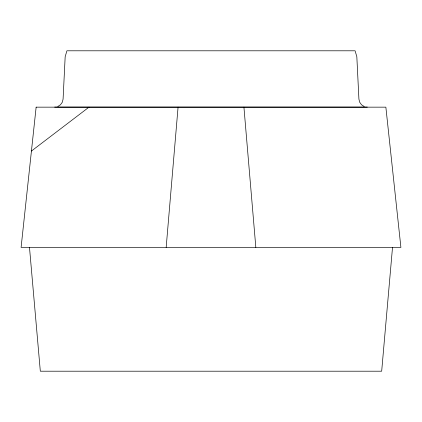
<?xml version="1.0" encoding="UTF-8"?>
<svg xmlns="http://www.w3.org/2000/svg" width="422" height="422" viewBox="0 0 422 422"><rect width="100%" height="100%" fill="white"/><g stroke="black" fill="none" stroke-linecap="round" stroke-linejoin="round"><path stroke-width="0.63" d="M166.168 247.403L178.073 107.156M392.513 247.403L381.678 371.202L40.322 371.202L29.487 247.403M31.434 151.05L89 107.156M57.798 106.502L60.478 104.783L62.329 102.187L63.084 99.096L65.167 56.743L66.913 50.798L355.087 50.798L356.833 56.743L358.916 99.096L359.671 102.187L361.522 104.783L364.202 106.502M54.675 107.104L367.325 107.104M243.927 107.156L255.832 247.403M36.139 107.156L21.1 247.403L400.9 247.403L385.861 107.156L36.139 107.156"/></g></svg>
